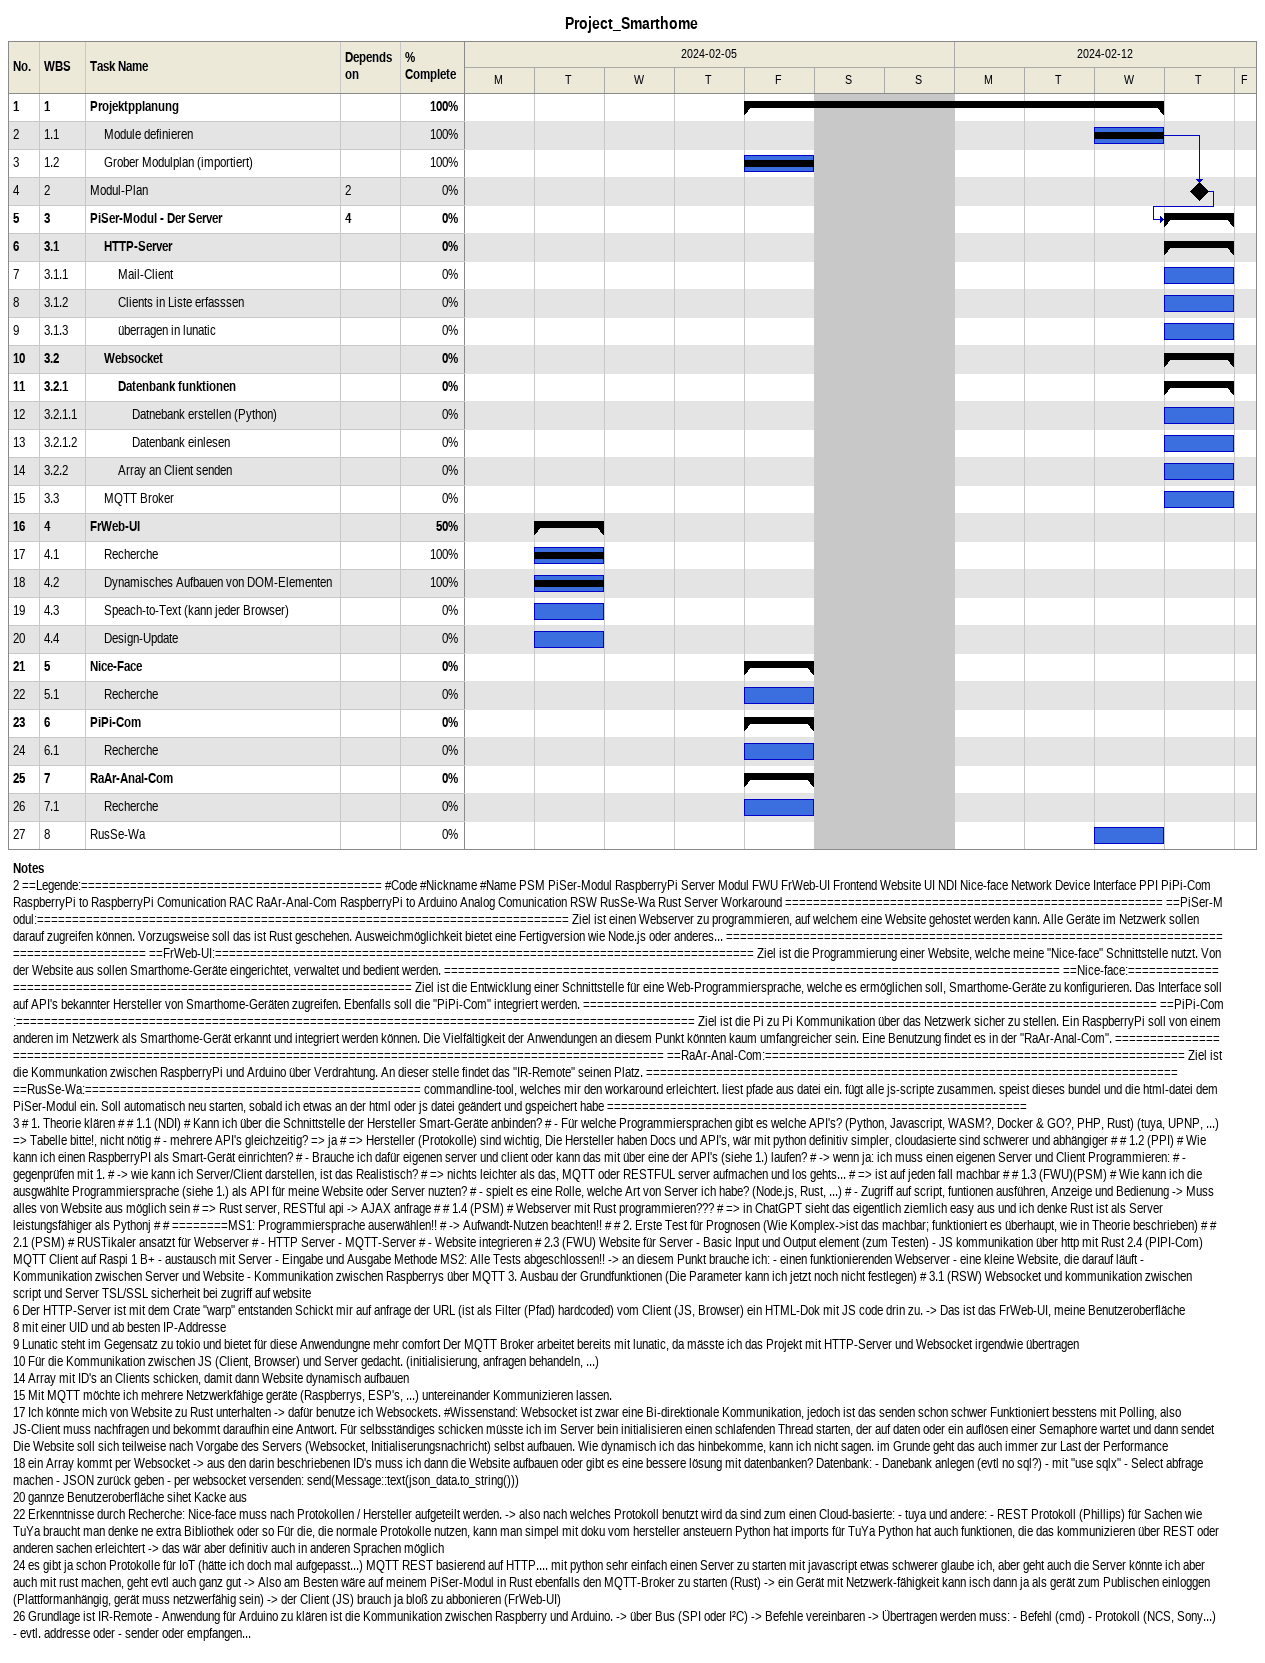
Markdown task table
Project_Smarthome

| ID | WBS | Task | Start | Finish | Predecessors | % complete |
|---|---|---|---|---|---|---|
| 1 | 1 | **Projektpplanung** | 2024-02-09 | 2024-02-14 |  | 100 |
| 2 | 1.1 | Module definieren | 2024-02-14 | 2024-02-14 |  | 100 |
| 3 | 1.2 | Grober Modulplan (importiert) | 2024-02-09 | 2024-02-09 |  | 100 |
| 4 | 2 | Modul-Plan (milestone) | 2024-02-15 | 2024-02-15 | 2 | 0 |
| 5 | 3 | **PiSer-Modul - Der Server** | 2024-02-15 | 2024-02-15 | 4 | 0 |
| 6 | 3.1 | **HTTP-Server** | 2024-02-15 | 2024-02-15 |  | 0 |
| 7 | 3.1.1 | Mail-Client | 2024-02-15 | 2024-02-15 |  | 0 |
| 8 | 3.1.2 | Clients in Liste erfasssen | 2024-02-15 | 2024-02-15 |  | 0 |
| 9 | 3.1.3 | überragen in lunatic | 2024-02-15 | 2024-02-15 |  | 0 |
| 10 | 3.2 | **Websocket** | 2024-02-15 | 2024-02-15 |  | 0 |
| 11 | 3.2.1 | **Datenbank funktionen** | 2024-02-15 | 2024-02-15 |  | 0 |
| 12 | 3.2.1.1 | Datnebank erstellen (Python) | 2024-02-15 | 2024-02-15 |  | 0 |
| 13 | 3.2.1.2 | Datenbank einlesen | 2024-02-15 | 2024-02-15 |  | 0 |
| 14 | 3.2.2 | Array an Client senden | 2024-02-15 | 2024-02-15 |  | 0 |
| 15 | 3.3 | MQTT Broker | 2024-02-15 | 2024-02-15 |  | 0 |
| 16 | 4 | **FrWeb-UI** | 2024-02-06 | 2024-02-06 |  | 50 |
| 17 | 4.1 | Recherche | 2024-02-06 | 2024-02-06 |  | 100 |
| 18 | 4.2 | Dynamisches Aufbauen von DOM-Elementen | 2024-02-06 | 2024-02-06 |  | 100 |
| 19 | 4.3 | Speach-to-Text (kann jeder Browser) | 2024-02-06 | 2024-02-06 |  | 0 |
| 20 | 4.4 | Design-Update | 2024-02-06 | 2024-02-06 |  | 0 |
| 21 | 5 | **Nice-Face** | 2024-02-09 | 2024-02-09 |  | 0 |
| 22 | 5.1 | Recherche | 2024-02-09 | 2024-02-09 |  | 0 |
| 23 | 6 | **PiPi-Com** | 2024-02-09 | 2024-02-09 |  | 0 |
| 24 | 6.1 | Recherche | 2024-02-09 | 2024-02-09 |  | 0 |
| 25 | 7 | **RaAr-Anal-Com** | 2024-02-09 | 2024-02-09 |  | 0 |
| 26 | 7.1 | Recherche | 2024-02-09 | 2024-02-09 |  | 0 |
| 27 | 8 | RusSe-Wa | 2024-02-14 | 2024-02-14 |  | 0 |

Notes
- 2: ==Legende:=========================================== #Code #Nickname #Name PSM PiSer-Modul RaspberryPi Server Modul FWU FrWeb-UI Frontend Website UI NDI Nice-face Network Device Interface PPI PiPi-Com RaspberryPi to RaspberryPi Comunication RAC RaAr-Anal-Com RaspberryPi to Arduino Analog Comunication RSW RusSe-Wa Rust Server Workaround ====================================================== ==PiSer-Modul:============================================================================ Ziel ist einen Webserver zu programmieren, auf welchem eine Website gehostet werden kann. Alle Geräte im Netzwerk sollen darauf zugreifen können. Vorzugsweise soll das ist Rust geschehen. Ausweichmöglichkeit bietet eine Fertigversion wie Node.js oder anderes... ========================================================================================== ==FrWeb-UI:============================================================================= Ziel ist die Programmierung einer Website, welche meine "Nice-face" Schnittstelle nutzt. Von der Website aus sollen Smarthome-Geräte eingerichtet, verwaltet und bedient werden. ======================================================================================== ==Nice-face:====================================================================== Ziel ist die Entwicklung einer Schnittstelle für eine Web-Programmiersprache, welche es ermöglichen soll, Smarthome-Geräte zu konfigurieren. Das Interface soll auf API's bekannter Hersteller von Smarthome-Geräten zugreifen. Ebenfalls soll die "PiPi-Com" integriert werden. ================================================================================== ==PiPi-Com:================================================================================================= Ziel ist die Pi zu Pi Kommunikation über das Netzwerk sicher zu stellen. Ein RaspberryPi soll von einem anderen im Netzwerk als Smarthome-Gerät erkannt und integriert werden können. Die Vielfältigkeit der Anwendungen an diesem Punkt könnten kaum umfangreicher sein. Eine Benutzung findet es in der "RaAr-Anal-Com". ============================================================================================================ ==RaAr-Anal-Com:============================================================ Ziel ist die Kommunkation zwischen RaspberryPi und Arduino über Verdrahtung. An dieser stelle findet das "IR-Remote" seinen Platz. ============================================================================ ==RusSe-Wa:================================================ commandline-tool, welches mir den workaround erleichtert. liest pfade aus datei ein. fügt alle js-scripte zusammen. speist dieses bundel und die html-datei dem PiSer-Modul ein. Soll automatisch neu starten, sobald ich etwas an der html oder js datei geändert und gspeichert habe ============================================================
- 3: # 1. Theorie klären # # 1.1 (NDI) # Kann ich über die Schnittstelle der Hersteller Smart-Geräte anbinden? # - Für welche Programmiersprachen gibt es welche API's? (Python, Javascript, WASM?, Docker & GO?, PHP, Rust) (tuya, UPNP, ...) => Tabelle bitte!, nicht nötig # - mehrere API's gleichzeitig? => ja # => Hersteller (Protokolle) sind wichtig, Die Hersteller haben Docs und API's, wär mit python definitiv simpler, cloudasierte sind schwerer und abhängiger # # 1.2 (PPI) # Wie kann ich einen RaspberryPI als Smart-Gerät einrichten? # - Brauche ich dafür eigenen server und client oder kann das mit über eine der API's (siehe 1.) laufen? # -> wenn ja: ich muss einen eigenen Server und Client Programmieren: # - gegenprüfen mit 1. # -> wie kann ich Server/Client darstellen, ist das Realistisch? # => nichts leichter als das, MQTT oder RESTFUL server aufmachen und los gehts... # => ist auf jeden fall machbar # # 1.3 (FWU)(PSM) # Wie kann ich die ausgwählte Programmiersprache (siehe 1.) als API für meine Website oder Server nuzten? # - spielt es eine Rolle, welche Art von Server ich habe? (Node.js, Rust, ...) # - Zugriff auf script, funtionen ausführen, Anzeige und Bedienung -> Muss alles von Website aus möglich sein # => Rust server, RESTful api -> AJAX anfrage # # 1.4 (PSM) # Webserver mit Rust programmieren??? # => in ChatGPT sieht das eigentlich ziemlich easy aus und ich denke Rust ist als Server leistungsfähiger als Pythonj # # ========MS1: Programmiersprache auserwählen!! # -> Aufwandt-Nutzen beachten!! # # 2. Erste Test für Prognosen (Wie Komplex->ist das machbar; funktioniert es überhaupt, wie in Theorie beschrieben) # # 2.1 (PSM) # RUSTikaler ansatzt für Webserver # - HTTP Server - MQTT-Server # - Website integrieren # 2.3 (FWU) Website für Server - Basic Input und Output element (zum Testen) - JS kommunikation über http mit Rust 2.4 (PIPI-Com) MQTT Client auf Raspi 1 B+ - austausch mit Server - Eingabe und Ausgabe Methode MS2: Alle Tests abgeschlossen!! -> an diesem Punkt brauche ich: - einen funktionierenden Webserver - eine kleine Website, die darauf läuft - Kommunikation zwischen Server und Website - Kommunikation zwischen Raspberrys über MQTT 3. Ausbau der Grundfunktionen (Die Parameter kann ich jetzt noch nicht festlegen) # 3.1 (RSW) Websocket und kommunikation zwischen script und Server TSL/SSL sicherheit bei zugriff auf website
- 6: Der HTTP-Server ist mit dem Crate "warp" entstanden Schickt mir auf anfrage der URL (ist als Filter (Pfad) hardcoded) vom Client (JS, Browser) ein HTML-Dok mit JS code drin zu. -> Das ist das FrWeb-UI, meine Benutzeroberfläche
- 8: mit einer UID und ab besten IP-Addresse
- 9: Lunatic steht im Gegensatz zu tokio und bietet für diese Anwendungne mehr comfort Der MQTT Broker arbeitet bereits mit lunatic, da mässte ich das Projekt mit HTTP-Server und Websocket irgendwie übertragen
- 10: Für die Kommunikation zwischen JS (Client, Browser) und Server gedacht. (initialisierung, anfragen behandeln, ...)
- 14: Array mit ID's an Clients schicken, damit dann Website dynamisch aufbauen
- 15: Mit MQTT möchte ich mehrere Netzwerkfähige geräte (Raspberrys, ESP's, ...) untereinander Kommunizieren lassen.
- 17: Ich könnte mich von Website zu Rust unterhalten -> dafür benutze ich Websockets. #Wissenstand: Websocket ist zwar eine Bi-direktionale Kommunikation, jedoch ist das senden schon schwer Funktioniert besstens mit Polling, also JS-Client muss nachfragen und bekommt daraufhin eine Antwort. Für selbsständiges schicken müsste ich im Server bein initialisieren einen schlafenden Thread starten, der auf daten oder ein auflösen einer Semaphore wartet und dann sendet Die Website soll sich teilweise nach Vorgabe des Servers (Websocket, Initialiserungsnachricht) selbst aufbauen. Wie dynamisch ich das hinbekomme, kann ich nicht sagen. im Grunde geht das auch immer zur Last der Performance
- 18: ein Array kommt per Websocket -> aus den darin beschriebenen ID's muss ich dann die Website aufbauen oder gibt es eine bessere lösung mit datenbanken? Datenbank: - Danebank anlegen (evtl no sql?) - mit "use sqlx" - Select abfrage machen - JSON zurück geben - per websocket versenden: send(Message::text(json_data.to_string()))
- 20: gannze Benutzeroberfläche sihet Kacke aus
- 22: Erkenntnisse durch Recherche: Nice-face muss nach Protokollen / Hersteller aufgeteilt werden. -> also nach welches Protokoll benutzt wird da sind zum einen Cloud-basierte: - tuya und andere: - REST Protokoll (Phillips) für Sachen wie TuYa braucht man denke ne extra Bibliothek oder so Für die, die normale Protokolle nutzen, kann man simpel mit doku vom hersteller ansteuern Python hat imports für TuYa Python hat auch funktionen, die das kommunizieren über REST oder anderen sachen erleichtert -> das wär aber definitiv auch in anderen Sprachen möglich
- 24: es gibt ja schon Protokolle für IoT (hätte ich doch mal aufgepasst...) MQTT REST basierend auf HTTP.... mit python sehr einfach einen Server zu starten mit javascript etwas schwerer glaube ich, aber geht auch die Server könnte ich aber auch mit rust machen, geht evtl auch ganz gut -> Also am Besten wäre auf meinem PiSer-Modul in Rust ebenfalls den MQTT-Broker zu starten (Rust) -> ein Gerät mit Netzwerk-fähigkeit kann isch dann ja als gerät zum Publischen einloggen (Plattformanhängig, gerät muss netzwerfähig sein) -> der Client (JS) brauch ja bloß zu abbonieren (FrWeb-UI)
- 26: Grundlage ist IR-Remote - Anwendung für Arduino zu klären ist die Kommunikation zwischen Raspberry und Arduino. -> über Bus (SPI oder I²C) -> Befehle vereinbaren -> Übertragen werden muss: - Befehl (cmd) - Protokoll (NCS, Sony...) - evtl. addresse oder - sender oder empfangen...
